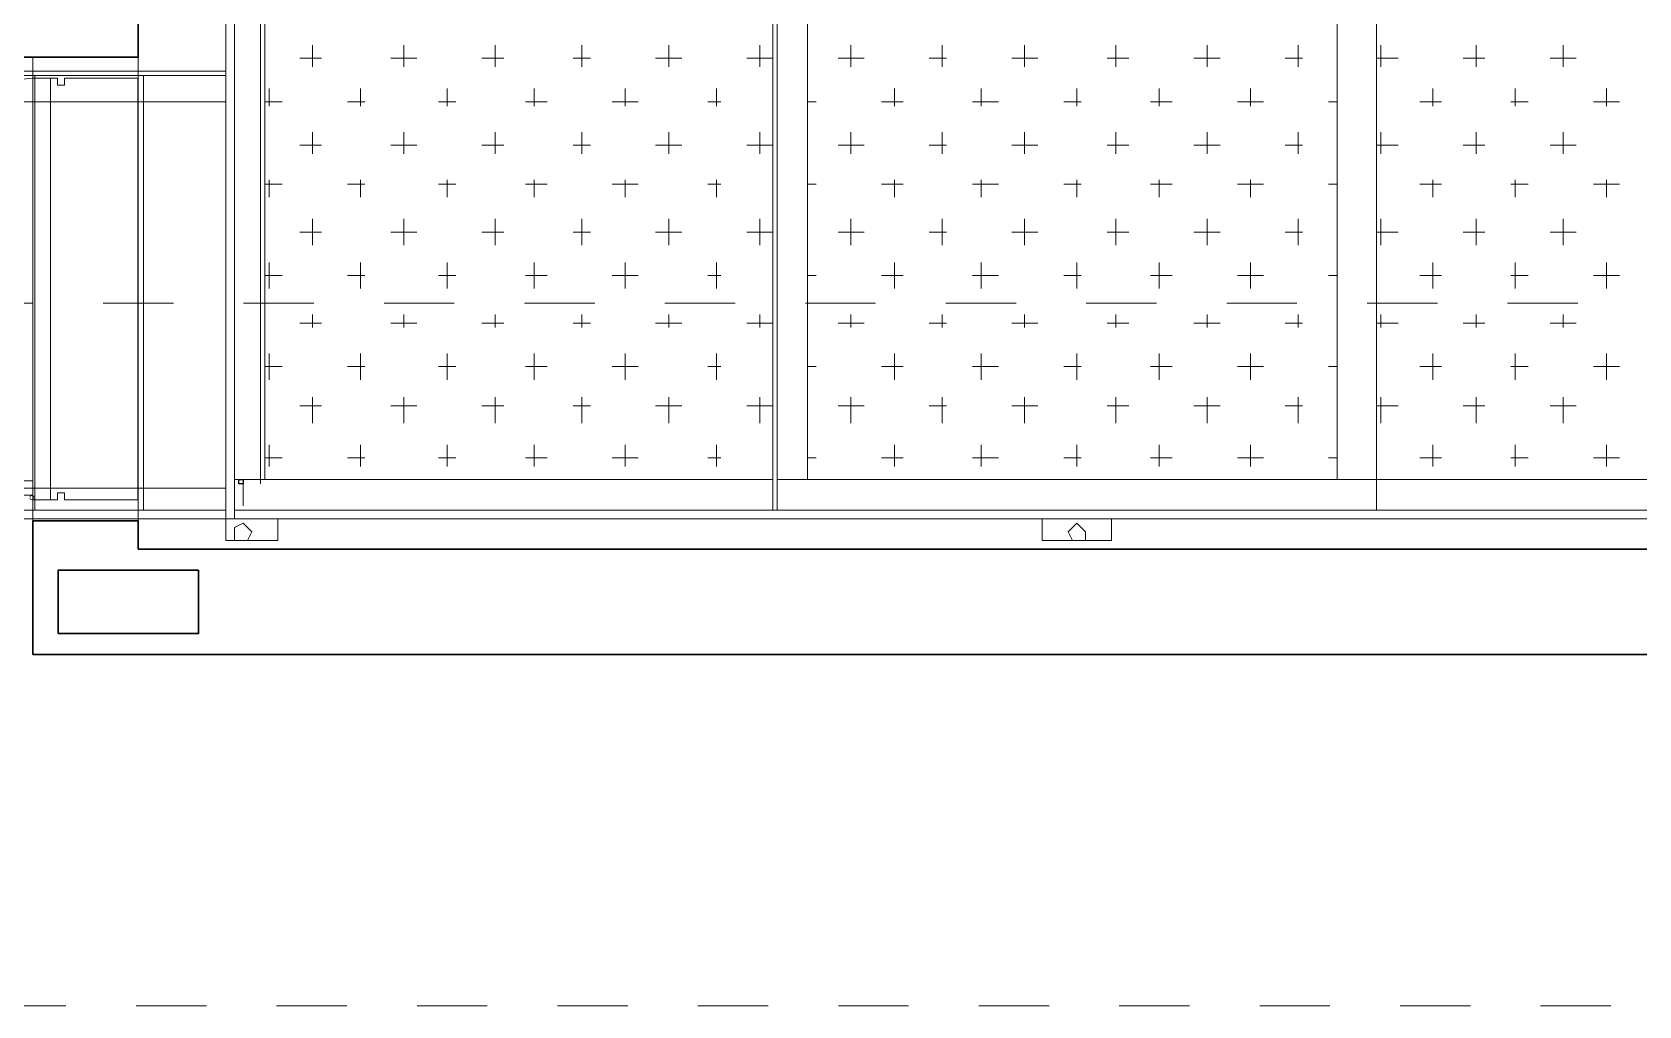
# Model space of a CAD drawing. Header units: millimetres. Extents: x 208330 to 208484, y 9278571 to 9278607.
# Drawn here: x 208399.016 to 208401.304, y 9278571.861 to 9278573.247 of the extents above; entities that cross this region are included whole.
import ezdxf

# ---------------------------------------------------------------- set-up
doc = ezdxf.new("R2010")
doc.units = ezdxf.units.MM
doc.header["$LTSCALE"] = 0.2
doc.header["$MEASUREMENT"] = 0
doc.linetypes.add('Dashed', pattern=[0.75, 0.5, -0.25])
doc.layers.add('A-COTAS', color=7, linetype='Continuous', lineweight=5, true_color=0xc70000)
doc.layers.add('A-EQUIPAMENTOS', color=7, linetype='Continuous', true_color=0x7d7d7d)
for name, color, linetype, lineweight in [('A-ESQ-PORTAS', 2, 'Continuous', 18), ('A-ESTRUTURA', 164, 'Continuous', 30), ('A-PAREDE', 5, 'Continuous', 30), ('A-PROJEÇÃO', 251, 'Dashed', 9), ('A_PROJEÇÃO', 7, 'Dashed', 9)]:
    doc.layers.add(name, color=color, linetype=linetype, lineweight=lineweight)
doc.layers.add('A-PARDE', color=5, linetype='Continuous')
doc.layers.add('A-PISO', color=251, linetype='Continuous')

# ---------------------------------------------------------------- blocks, each defined once
blk = doc.blocks.new('EQUIP')
at = {"layer": 'A-EQUIPAMENTOS', "lineweight": 5}
for points in [[(5.422, 12.8922), (5.4343, 14.862), (5.5271, 14.862), (5.5147, 12.8922), (3.1036, 12.8922), (3.1036, 13.947), (5.5147, 13.947), (5.5271, 13.9346), (5.5271, 13.9223), (5.5271, 13.9161)], [(3.1159, 12.8922), (3.1159, 13.947), (3.0974, 13.9346)], [(3.8825, 12.9046), (3.8825, 13.9408), (3.8887, 13.947), (3.8825, 13.947)], [(3.8887, 12.9046), (3.8887, 13.9408)], [(4.7419, 13.9408), (4.7419, 12.9046), (4.7419, 13.9408)], [(3.153, 12.9417), (3.153, 13.8914)], [(3.1592, 12.9478), (3.1592, 13.8975)], [(3.932, 12.9478), (3.932, 13.8975)], [(4.6863, 12.9478), (4.6863, 13.8975)], [(3.2087, 13.5475), (3.2396, 13.5475)], [(3.2272, 13.5661), (3.2272, 13.5352)], [(3.3385, 13.5475), (3.3756, 13.5475)], [(3.357, 13.5661), (3.357, 13.5352)], [(3.4683, 13.5475), (3.4992, 13.5475)], [(3.4869, 13.5661), (3.4869, 13.5352)], [(3.5982, 13.5475), (3.6229, 13.5475)], [(3.6105, 13.5661), (3.6105, 13.5352)], [(3.7156, 13.5475), (3.7527, 13.5475)], [(3.7342, 13.5661), (3.7342, 13.5352)], [(3.8455, 13.5475), (3.8825, 13.5475)], [(3.864, 13.5661), (3.864, 13.5352)], [(3.9753, 13.5475), (4.0124, 13.5475)], [(3.9938, 13.5661), (3.9938, 13.5352)], [(4.1051, 13.5475), (4.1298, 13.5475)], [(4.1237, 13.5661), (4.1237, 13.5352)], [(4.2226, 13.5475), (4.2597, 13.5475)], [(4.2411, 13.5661), (4.2411, 13.5352)], [(4.3586, 13.5475), (4.3895, 13.5475)], [(4.371, 13.5661), (4.371, 13.5352)], [(4.4822, 13.5475), (4.5193, 13.5475)], [(4.5008, 13.5661), (4.5008, 13.5352)], [(4.6121, 13.5475), (4.6368, 13.5475)], [(4.6306, 13.5661), (4.6306, 13.5352)], [(4.7419, 13.5475), (4.7728, 13.5475)], [(4.7481, 13.5661), (4.7481, 13.5352)], [(4.8655, 13.5475), (4.8965, 13.5475)], [(4.8841, 13.5661), (4.8841, 13.5352)], [(4.9892, 13.5475), (5.0263, 13.5475)], [(5.0077, 13.5661), (5.0077, 13.5352)], [(3.1036, 12.8922), (2.3493, 12.8922), (2.3493, 13.529), (3.1036, 13.529)], [(3.1036, 13.5228), (2.3493, 13.5228)], [(2.8315, 12.9046), (2.8315, 13.5228)], [(2.9861, 12.9046), (2.9861, 13.5228)], [(3.1654, 13.5043), (3.1654, 13.4795)], [(3.2952, 13.5043), (3.2952, 13.4795)], [(3.4189, 13.5043), (3.4189, 13.4795)], [(3.5425, 13.5043), (3.5425, 13.4795)], [(3.6723, 13.5043), (3.6723, 13.4795)], [(3.8022, 13.5043), (3.8022, 13.4795)], [(4.0557, 13.5043), (4.0557, 13.4795)], [(4.1793, 13.5043), (4.1793, 13.4795)], [(4.3153, 13.5043), (4.3153, 13.4795)], [(4.4328, 13.5043), (4.4328, 13.4795)], [(4.5626, 13.5043), (4.5626, 13.4795)], [(4.6863, 13.5043), (4.6863, 13.4795)], [(4.8223, 13.5043), (4.8223, 13.4795)], [(4.9397, 13.5043), (4.9397, 13.4795)], [(5.0696, 13.5043), (5.0696, 13.4795)], [(3.1036, 13.4857), (2.3493, 13.4857)], [(3.1592, 13.4857), (3.1839, 13.4857)], [(3.2767, 13.4857), (3.3014, 13.4857)], [(3.4065, 13.4857), (3.4312, 13.4857)], [(3.5302, 13.4857), (3.5611, 13.4857)], [(3.6538, 13.4857), (3.6909, 13.4857)], [(3.7898, 13.4857), (3.8084, 13.4857)], [(3.932, 13.4857), (3.9444, 13.4857)], [(4.0371, 13.4857), (4.068, 13.4857)], [(4.1669, 13.4857), (4.204, 13.4857)], [(4.2968, 13.4857), (4.3215, 13.4857)], [(4.4204, 13.4857), (4.4513, 13.4857)], [(4.5441, 13.4857), (4.5812, 13.4857)], [(4.6739, 13.4857), (4.6863, 13.4857)], [(4.8037, 13.4857), (4.8346, 13.4857)], [(4.9336, 13.4857), (4.9583, 13.4857)], [(5.051, 13.4857), (5.0881, 13.4857)], [(3.2272, 13.4424), (3.2272, 13.4115)], [(3.357, 13.4424), (3.357, 13.4115)], [(3.4869, 13.4424), (3.4869, 13.4115)], [(3.6105, 13.4424), (3.6105, 13.4115)], [(3.7342, 13.4424), (3.7342, 13.4115)], [(3.864, 13.4424), (3.864, 13.4115)], [(3.9938, 13.4424), (3.9938, 13.4115)], [(4.1237, 13.4424), (4.1237, 13.4115)], [(4.2411, 13.4424), (4.2411, 13.4115)], [(4.371, 13.4424), (4.371, 13.4115)], [(4.5008, 13.4424), (4.5008, 13.4115)], [(4.6306, 13.4424), (4.6306, 13.4115)], [(4.7481, 13.4424), (4.7481, 13.4115)], [(4.8841, 13.4424), (4.8841, 13.4115)], [(5.0077, 13.4424), (5.0077, 13.4115)], [(3.2087, 13.4239), (3.2396, 13.4239)], [(3.3385, 13.4239), (3.3756, 13.4239)], [(3.4683, 13.4239), (3.4992, 13.4239)], [(3.5982, 13.4239), (3.6229, 13.4239)], [(3.7156, 13.4239), (3.7527, 13.4239)], [(3.8455, 13.4239), (3.8825, 13.4239)], [(3.9753, 13.4239), (4.0124, 13.4239)], [(4.1051, 13.4239), (4.1298, 13.4239)], [(4.2226, 13.4239), (4.2597, 13.4239)], [(4.3586, 13.4239), (4.3895, 13.4239)], [(4.4822, 13.4239), (4.5193, 13.4239)], [(4.6121, 13.4239), (4.6368, 13.4239)], [(4.7419, 13.4239), (4.7728, 13.4239)], [(4.8655, 13.4239), (4.8965, 13.4239)], [(4.9892, 13.4239), (5.0263, 13.4239)], [(3.1592, 13.3682), (3.1839, 13.3682)], [(3.1654, 13.3744), (3.1654, 13.3497)], [(3.2767, 13.3682), (3.3014, 13.3682)], [(3.2952, 13.3744), (3.2952, 13.3497)], [(3.4065, 13.3682), (3.4312, 13.3682)], [(3.4189, 13.3744), (3.4189, 13.3497)], [(3.5302, 13.3682), (3.5611, 13.3682)], [(3.5425, 13.3744), (3.5425, 13.3497)], [(3.6538, 13.3682), (3.6909, 13.3682)], [(3.6723, 13.3744), (3.6723, 13.3497)], [(3.7898, 13.3682), (3.8084, 13.3682)], [(3.8022, 13.3744), (3.8022, 13.3497)], [(3.932, 13.3682), (3.9444, 13.3682)], [(4.0371, 13.3682), (4.068, 13.3682)], [(4.0557, 13.3744), (4.0557, 13.3497)], [(4.1669, 13.3682), (4.204, 13.3682)], [(4.1793, 13.3744), (4.1793, 13.3497)], [(4.2968, 13.3682), (4.3215, 13.3682)], [(4.3153, 13.3744), (4.3153, 13.3497)], [(4.4204, 13.3682), (4.4513, 13.3682)], [(4.4328, 13.3744), (4.4328, 13.3497)], [(4.5441, 13.3682), (4.5812, 13.3682)], [(4.5626, 13.3744), (4.5626, 13.3497)], [(4.6739, 13.3682), (4.6863, 13.3682)], [(4.6863, 13.3744), (4.6863, 13.3497)], [(4.8037, 13.3682), (4.8346, 13.3682)], [(4.8223, 13.3744), (4.8223, 13.3497)], [(4.9336, 13.3682), (4.9583, 13.3682)], [(4.9397, 13.3744), (4.9397, 13.3497)], [(5.051, 13.3682), (5.0881, 13.3682)], [(5.0696, 13.3744), (5.0696, 13.3497)], [(3.2272, 13.3188), (3.2272, 13.2817)], [(3.357, 13.3188), (3.357, 13.2817)], [(3.4869, 13.3188), (3.4869, 13.2817)], [(3.6105, 13.3188), (3.6105, 13.2817)], [(3.7342, 13.3188), (3.7342, 13.2817)], [(3.864, 13.3188), (3.864, 13.2817)], [(3.9938, 13.3188), (3.9938, 13.2817)], [(4.1237, 13.3188), (4.1237, 13.2817)], [(4.2411, 13.3188), (4.2411, 13.2817)], [(4.371, 13.3188), (4.371, 13.2817)], [(4.5008, 13.3188), (4.5008, 13.2817)], [(4.6306, 13.3188), (4.6306, 13.2817)], [(4.7481, 13.3188), (4.7481, 13.2817)], [(4.8841, 13.3188), (4.8841, 13.2817)], [(5.0077, 13.3188), (5.0077, 13.2817)], [(3.2087, 13.3002), (3.2396, 13.3002)], [(3.3385, 13.3002), (3.3756, 13.3002)], [(3.4683, 13.3002), (3.4992, 13.3002)], [(3.5982, 13.3002), (3.6229, 13.3002)], [(3.7156, 13.3002), (3.7527, 13.3002)], [(3.8455, 13.3002), (3.8825, 13.3002)], [(3.9753, 13.3002), (4.0124, 13.3002)], [(4.1051, 13.3002), (4.1298, 13.3002)], [(4.2226, 13.3002), (4.2597, 13.3002)], [(4.3586, 13.3002), (4.3895, 13.3002)], [(4.4822, 13.3002), (4.5193, 13.3002)], [(4.6121, 13.3002), (4.6368, 13.3002)], [(4.7419, 13.3002), (4.7728, 13.3002)], [(4.8655, 13.3002), (4.8965, 13.3002)], [(4.9892, 13.3002), (5.0263, 13.3002)], [(3.1654, 13.257), (3.1654, 13.2199)], [(3.2952, 13.257), (3.2952, 13.2199)], [(3.4189, 13.257), (3.4189, 13.2199)], [(3.5425, 13.257), (3.5425, 13.2199)], [(3.6723, 13.257), (3.6723, 13.2199)], [(3.8022, 13.257), (3.8022, 13.2199)], [(4.0557, 13.257), (4.0557, 13.2199)], [(4.1793, 13.257), (4.1793, 13.2199)], [(4.3153, 13.257), (4.3153, 13.2199)], [(4.4328, 13.257), (4.4328, 13.2199)], [(4.5626, 13.257), (4.5626, 13.2199)], [(4.6863, 13.257), (4.6863, 13.2199)], [(4.8223, 13.257), (4.8223, 13.2199)], [(4.9397, 13.257), (4.9397, 13.2199)], [(5.0696, 13.257), (5.0696, 13.2199)], [(3.1592, 13.2384), (3.1839, 13.2384)], [(3.2767, 13.2384), (3.3014, 13.2384)], [(3.4065, 13.2384), (3.4312, 13.2384)], [(3.5302, 13.2384), (3.5611, 13.2384)], [(3.6538, 13.2384), (3.6909, 13.2384)], [(3.7898, 13.2384), (3.8084, 13.2384)], [(3.932, 13.2384), (3.9444, 13.2384)], [(4.0371, 13.2384), (4.068, 13.2384)], [(4.1669, 13.2384), (4.204, 13.2384)], [(4.2968, 13.2384), (4.3215, 13.2384)], [(4.4204, 13.2384), (4.4513, 13.2384)], [(4.5441, 13.2384), (4.5812, 13.2384)], [(4.6739, 13.2384), (4.6863, 13.2384)], [(4.8037, 13.2384), (4.8346, 13.2384)], [(4.9336, 13.2384), (4.9583, 13.2384)], [(5.051, 13.2384), (5.0881, 13.2384)], [(3.2272, 13.1828), (3.2272, 13.1642)], [(3.357, 13.1828), (3.357, 13.1642)], [(3.4869, 13.1828), (3.4869, 13.1642)], [(3.6105, 13.1828), (3.6105, 13.1642)], [(3.7342, 13.1828), (3.7342, 13.1642)], [(3.864, 13.1828), (3.864, 13.1642)], [(3.9938, 13.1828), (3.9938, 13.1642)], [(4.1237, 13.1828), (4.1237, 13.1642)], [(4.2411, 13.1828), (4.2411, 13.1642)], [(4.371, 13.1828), (4.371, 13.1642)], [(4.5008, 13.1828), (4.5008, 13.1642)], [(4.6306, 13.1828), (4.6306, 13.1642)], [(4.7481, 13.1828), (4.7481, 13.1642)], [(4.8841, 13.1828), (4.8841, 13.1642)], [(5.0077, 13.1828), (5.0077, 13.1642)], [(3.2087, 13.1704), (3.2396, 13.1704)], [(3.3385, 13.1704), (3.3756, 13.1704)], [(3.4683, 13.1704), (3.4992, 13.1704)], [(3.5982, 13.1704), (3.6229, 13.1704)], [(3.7156, 13.1704), (3.7527, 13.1704)], [(3.8455, 13.1704), (3.8825, 13.1704)], [(3.9753, 13.1704), (4.0124, 13.1704)], [(4.1051, 13.1704), (4.1298, 13.1704)], [(4.2226, 13.1704), (4.2597, 13.1704)], [(4.3586, 13.1704), (4.3895, 13.1704)], [(4.4822, 13.1704), (4.5193, 13.1704)], [(4.6121, 13.1704), (4.6368, 13.1704)], [(4.7419, 13.1704), (4.7728, 13.1704)], [(4.8655, 13.1704), (4.8965, 13.1704)], [(4.9892, 13.1704), (5.0263, 13.1704)], [(3.1654, 13.1271), (3.1654, 13.09)], [(3.2952, 13.1271), (3.2952, 13.09)], [(3.4189, 13.1271), (3.4189, 13.09)], [(3.5425, 13.1271), (3.5425, 13.09)], [(3.6723, 13.1271), (3.6723, 13.09)], [(3.8022, 13.1271), (3.8022, 13.09)], [(4.0557, 13.1271), (4.0557, 13.09)], [(4.1793, 13.1271), (4.1793, 13.09)], [(4.3153, 13.1271), (4.3153, 13.09)], [(4.4328, 13.1271), (4.4328, 13.09)], [(4.5626, 13.1271), (4.5626, 13.09)], [(4.6863, 13.1271), (4.6863, 13.09)], [(4.8223, 13.1271), (4.8223, 13.09)], [(4.9397, 13.1271), (4.9397, 13.09)], [(5.0696, 13.1271), (5.0696, 13.09)], [(3.1592, 13.1086), (3.1839, 13.1086)], [(3.2767, 13.1086), (3.3014, 13.1086)], [(3.4065, 13.1086), (3.4312, 13.1086)], [(3.5302, 13.1086), (3.5611, 13.1086)], [(3.6538, 13.1086), (3.6909, 13.1086)], [(3.7898, 13.1086), (3.8084, 13.1086)], [(3.932, 13.1086), (3.9444, 13.1086)], [(4.0371, 13.1086), (4.068, 13.1086)], [(4.1669, 13.1086), (4.204, 13.1086)], [(4.2968, 13.1086), (4.3215, 13.1086)], [(4.4204, 13.1086), (4.4513, 13.1086)], [(4.5441, 13.1086), (4.5812, 13.1086)], [(4.6739, 13.1086), (4.6863, 13.1086)], [(4.8037, 13.1086), (4.8346, 13.1086)], [(4.9336, 13.1086), (4.9583, 13.1086)], [(5.051, 13.1086), (5.0881, 13.1086)], [(3.2272, 13.0653), (3.2272, 13.0282)], [(3.357, 13.0653), (3.357, 13.0282)], [(3.4869, 13.0653), (3.4869, 13.0282)], [(3.6105, 13.0653), (3.6105, 13.0282)], [(3.7342, 13.0653), (3.7342, 13.0282)], [(3.864, 13.0653), (3.864, 13.0282)], [(3.9938, 13.0653), (3.9938, 13.0282)], [(4.1237, 13.0653), (4.1237, 13.0282)], [(4.2411, 13.0653), (4.2411, 13.0282)], [(4.371, 13.0653), (4.371, 13.0282)], [(4.5008, 13.0653), (4.5008, 13.0282)], [(4.6306, 13.0653), (4.6306, 13.0282)], [(4.7481, 13.0653), (4.7481, 13.0282)], [(4.8841, 13.0653), (4.8841, 13.0282)], [(5.0077, 13.0653), (5.0077, 13.0282)], [(3.2087, 13.0529), (3.2396, 13.0529)], [(3.3385, 13.0529), (3.3756, 13.0529)], [(3.4683, 13.0529), (3.4992, 13.0529)], [(3.5982, 13.0529), (3.6229, 13.0529)], [(3.7156, 13.0529), (3.7527, 13.0529)], [(3.8455, 13.0529), (3.8825, 13.0529)], [(3.9753, 13.0529), (4.0124, 13.0529)], [(4.1051, 13.0529), (4.1298, 13.0529)], [(4.2226, 13.0529), (4.2597, 13.0529)], [(4.3586, 13.0529), (4.3895, 13.0529)], [(4.4822, 13.0529), (4.5193, 13.0529)], [(4.6121, 13.0529), (4.6368, 13.0529)], [(4.7419, 13.0529), (4.7728, 13.0529)], [(4.8655, 13.0529), (4.8965, 13.0529)], [(4.9892, 13.0529), (5.0263, 13.0529)], [(3.1654, 12.9973), (3.1654, 12.9664)], [(3.2952, 12.9973), (3.2952, 12.9664)], [(3.4189, 12.9973), (3.4189, 12.9664)], [(3.5425, 12.9973), (3.5425, 12.9664)], [(3.6723, 12.9973), (3.6723, 12.9664)], [(3.8022, 12.9973), (3.8022, 12.9664)], [(4.0557, 12.9973), (4.0557, 12.9664)], [(4.1793, 12.9973), (4.1793, 12.9664)], [(4.3153, 12.9973), (4.3153, 12.9664)], [(4.4328, 12.9973), (4.4328, 12.9664)], [(4.5626, 12.9973), (4.5626, 12.9664)], [(4.6863, 12.9973), (4.6863, 12.9664)], [(4.8223, 12.9973), (4.8223, 12.9664)], [(4.9397, 12.9973), (4.9397, 12.9664)], [(5.0696, 12.9973), (5.0696, 12.9664)], [(3.1592, 12.9788), (3.1839, 12.9788)], [(3.2767, 12.9788), (3.3014, 12.9788)], [(3.4065, 12.9788), (3.4312, 12.9788)], [(3.5302, 12.9788), (3.5611, 12.9788)], [(3.6538, 12.9788), (3.6909, 12.9788)], [(3.7898, 12.9788), (3.8084, 12.9788)], [(3.932, 12.9788), (3.9444, 12.9788)], [(4.0371, 12.9788), (4.068, 12.9788)], [(4.1669, 12.9788), (4.204, 12.9788)], [(4.2968, 12.9788), (4.3215, 12.9788)], [(4.4204, 12.9788), (4.4513, 12.9788)], [(4.5441, 12.9788), (4.5812, 12.9788)], [(4.6739, 12.9788), (4.6863, 12.9788)], [(4.8037, 12.9788), (4.8346, 12.9788)], [(4.9336, 12.9788), (4.9583, 12.9788)], [(5.051, 12.9788), (5.0881, 12.9788)], [(3.1036, 12.9355), (2.3493, 12.9355)], [(3.1159, 12.9478), (3.8825, 12.9478)], [(3.8887, 12.9478), (4.7419, 12.9478), (5.5147, 12.9478)], [(3.1036, 12.9046), (2.3493, 12.9046)], [(3.1159, 12.9046), (5.5147, 12.9046)], [(4.2659, 12.8922), (3.1778, 12.8922)]]:
    blk.add_lwpolyline(points, dxfattribs=at)
at = {"layer": 'A-EQUIPAMENTOS', "lineweight": 25}
blk.add_lwpolyline([(3.1221, 12.9417), (3.1221, 12.9478), (3.1283, 12.9478), (3.1283, 12.9417)], close=True, dxfattribs=at)
at = {"layer": 'A-EQUIPAMENTOS', "lineweight": 18}
blk.add_lwpolyline([(3.1283, 12.9107), (3.1283, 12.9417)], dxfattribs=at)
at = {"layer": 'A-EQUIPAMENTOS', "lineweight": 5}
for points in [[(3.1778, 12.8922), (3.1036, 12.8922), (3.1036, 12.8613), (3.1778, 12.8613)], [(3.1407, 12.8737), (3.1345, 12.8613), (3.1283, 12.8613), (3.1159, 12.8613), (3.1159, 12.8737), (3.1159, 12.8798), (3.1283, 12.886), (3.1345, 12.8798)], [(3.1407, 12.8737), (3.1345, 12.8798), (3.1283, 12.886), (3.1159, 12.8798), (3.1159, 12.8737), (3.1159, 12.8613), (3.1283, 12.8613), (3.1345, 12.8613), (3.1407, 12.8737), (3.1345, 12.8613), (3.1283, 12.8613), (3.1159, 12.8613), (3.1159, 12.8737), (3.1159, 12.8798), (3.1283, 12.886), (3.1345, 12.8798)], [(4.3648, 12.8613), (4.2659, 12.8613), (4.2659, 12.8922), (4.3648, 12.8922)], [(4.3277, 12.8737), (4.3215, 12.8798), (4.3153, 12.886), (4.3091, 12.8798), (4.303, 12.8737), (4.3091, 12.8613), (4.3153, 12.8613), (4.3277, 12.8613), (4.3277, 12.8737), (4.3277, 12.8613), (4.3153, 12.8613), (4.3091, 12.8613), (4.303, 12.8737), (4.3091, 12.8798), (4.3153, 12.886), (4.3215, 12.8798)]]:
    blk.add_lwpolyline(points, close=True, dxfattribs=at)
blk = doc.blocks.new('PILARETES')
at = {"layer": 'A-ESTRUTURA'}
blk.add_lwpolyline([(-0.28, -10.635), (-0.28, -10.725), (-0.08, -10.725), (-0.08, -10.635)], close=True, dxfattribs=at)
blk = doc.blocks.new('galpao')
at = {"layer": 'A-ESQ-PORTAS'}
for p, q in [((208279.9876, 9278573.211), (208279.9876, 9278573.181)), ((208280.1376, 9278573.181), (208280.1376, 9278573.211)), ((208279.9876, 9278573.181), (208280.0227, 9278573.181)), ((208280.0227, 9278573.181), (208280.0227, 9278573.171)), ((208280.0227, 9278573.171), (208280.0327, 9278573.171)), ((208280.0327, 9278573.181), (208280.1376, 9278573.181)), ((208280.0327, 9278573.171), (208280.0327, 9278573.181)), ((208279.9876, 9278572.6079), (208279.3476, 9278572.6079)), ((208279.9876, 9278572.5879), (208279.9876, 9278572.6079)), ((208279.9876, 9278572.5879), (208279.3476, 9278572.5879)), ((208279.9876, 9278572.551), (208279.9876, 9278572.581)), ((208279.9876, 9278572.581), (208280.0227, 9278572.581)), ((208279.9876, 9278572.581), (208280.0227, 9278572.581)), ((208280.0227, 9278572.581), (208280.0227, 9278572.591)), ((208280.0227, 9278572.591), (208280.0327, 9278572.591)), ((208280.0327, 9278572.591), (208280.0327, 9278572.581)), ((208280.0327, 9278572.581), (208280.1376, 9278572.581)), ((208280.1376, 9278572.581), (208280.1376, 9278572.551))]:
    blk.add_line(p, q, dxfattribs=at)
at = {"layer": 'A-ESQ-PORTAS', "linetype": 'Continuous', "const_width": 0.001}
blk.add_lwpolyline([(208279.9832, 9278572.5842, 1), (208279.9892, 9278572.5842, 1)], format="xyb", close=True, dxfattribs=at)
at = {"layer": 'A-ESTRUTURA'}
blk.add_lwpolyline([(208279.9376, 9278573.211), (208279.9376, 9278573.711), (208280.1376, 9278573.711), (208280.1376, 9278573.211)], close=True, dxfattribs=at)
at = {"layer": 'A-PARDE'}
blk.add_line((208280.1376, 9278572.361), (208280.1376, 9278572.361), dxfattribs=at)
at = {"layer": 'A-PAREDE'}
for p, q in [((208279.9876, 9278572.551), (208279.9876, 9278572.361)), ((208280.1376, 9278572.551), (208279.9876, 9278572.551)), ((208280.1376, 9278572.551), (208280.1376, 9278572.511)), ((208282.8346, 9278572.511), (208280.1376, 9278572.511))]:
    blk.add_line(p, q, dxfattribs=at)
blk.add_lwpolyline([(208282.9846, 9278572.361), (208279.9876, 9278572.361)], dxfattribs=at)
at = {"layer": 'A-PISO'}
blk.add_line((208280.1376, 9278572.581), (208280.1376, 9278573.181), dxfattribs=at)
at = {"layer": 'A-PROJEÇÃO', "ltscale": 50}
for p, q in [((208279.9876, 9278572.581), (208279.9876, 9278573.181)), ((208280.0126, 9278572.581), (208280.0126, 9278573.181))]:
    blk.add_line(p, q, dxfattribs=at)
blk.add_arc((208280.0252, 9278572.4952), 0.6869, 93.1344, 170.5554, dxfattribs=at)
at = {"layer": 'A_PROJEÇÃO'}
blk.add_lwpolyline([(208305.8626, 9278583.466), (208279.2876, 9278583.466), (208279.2876, 9278572.861), (208305.8626, 9278572.861)], close=True, dxfattribs=at)
blk.add_lwpolyline([(208283.4346, 9278571.861), (208279.4876, 9278571.861), (208279.4876, 9278573.561)], dxfattribs=at)
at = {"layer": 'A-COTAS', "xscale": -1}
blk.add_blockref('PILARETES', (208279.9436, 9278583.116), dxfattribs=at)
blk = doc.blocks.new('ARQ GALPAO TGOV')
blk.add_blockref('EQUIP', (-15.564, -18.3767))
at = {"layer": 'A-PAREDE', "color": 6}
blk.add_blockref('galpao', (-208292.7228, -9278578.0387), dxfattribs=at)

msp = doc.modelspace()

# ---------------------------------------------------------------- block references
at = {"color": 6}
msp.add_blockref('ARQ GALPAO TGOV', (208411.7521, 9278578.0387), dxfattribs=at)

doc.saveas('drawing.dxf')
